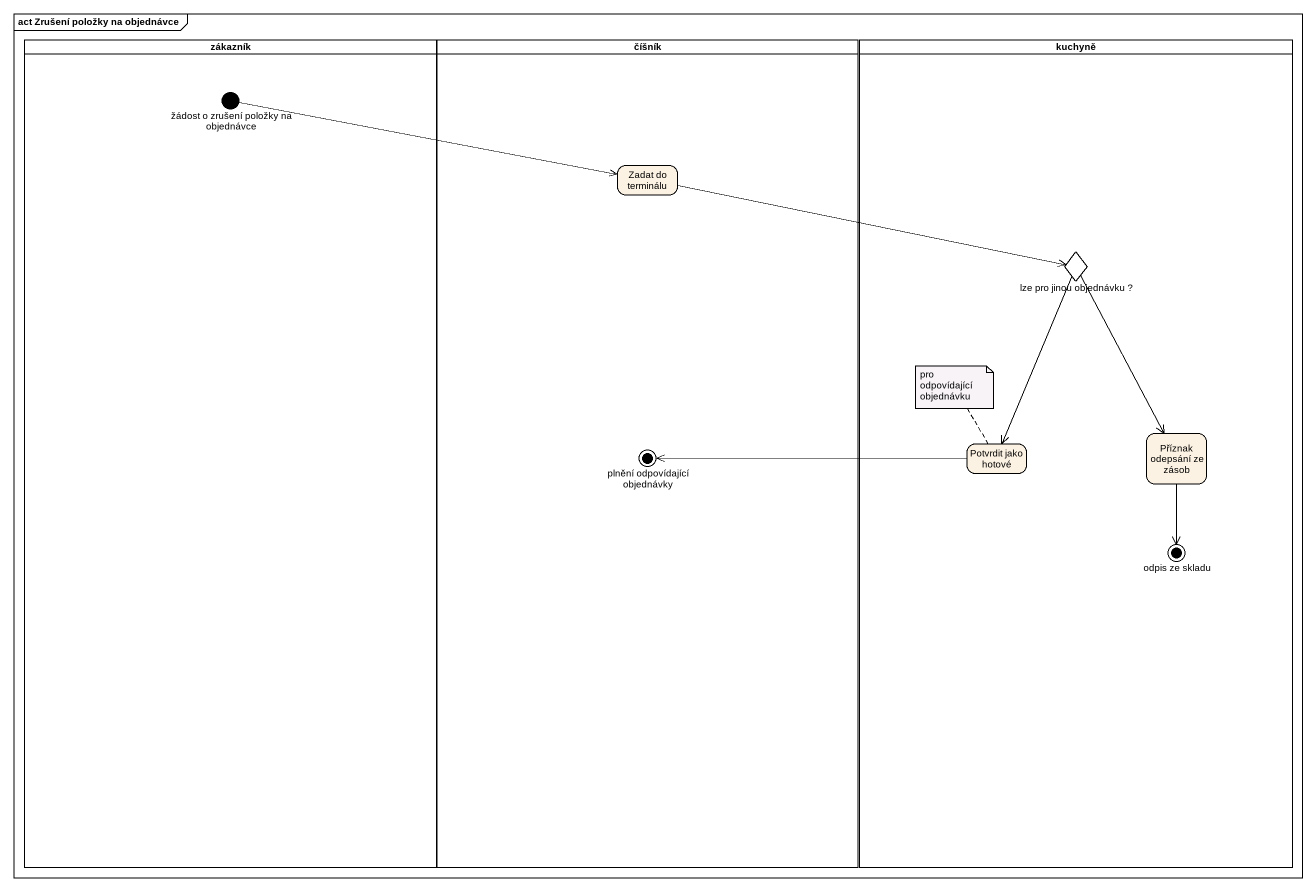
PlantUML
@startuml
mainframe act Zrušení položky na objednávce
hide empty description
state zákazník <<partition>> {
  state "žádost o zrušení položky na objednávce" as žádost_o_zrušení_položky_na <<start>>
}
state číšník <<partition>> {
  state "Zadat do terminálu" as Zadat_do_terminálu
  state "plnění odpovídající objednávky" as plnění_odpovídající <<end>>
}
state kuchyně <<partition>> {
  state "lze pro jinou objednávku ?" as lze_pro_jinou_objednávku <<choice>>
  state "Potvrdit jako hotové" as Potvrdit_jako_hotové
  state "Příznak odepsání ze zásob" as Příznak_odepsání_ze_zásob
  state "odpis ze skladu" as odpis_ze_skladu <<end>>
}
žádost_o_zrušení_položky_na -right-> Zadat_do_terminálu
Zadat_do_terminálu -right-> lze_pro_jinou_objednávku
lze_pro_jinou_objednávku --> Potvrdit_jako_hotové
lze_pro_jinou_objednávku --> Příznak_odepsání_ze_zásob
Potvrdit_jako_hotové -left-> plnění_odpovídající
Příznak_odepsání_ze_zásob --> odpis_ze_skladu
note top of Potvrdit_jako_hotové : pro odpovídající objednávku
@enduml
